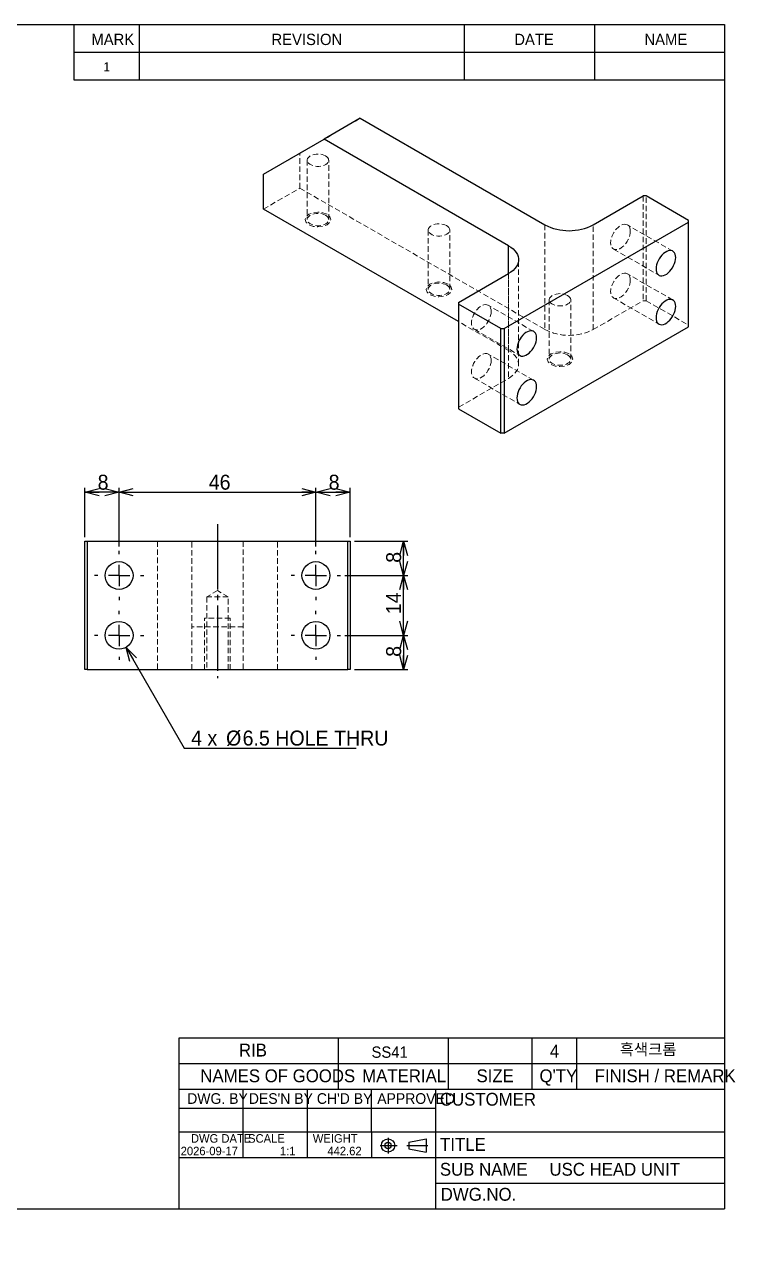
# Model space of a CAD drawing. Header units: millimetres. Extents: x 0 to 413, y 0 to 290.
# Drawn here: x 246.4 to 412.5, y 0 to 287 of the extents above; entities that cross this region are included whole.
import ezdxf

# ---------------------------------------------------------------- set-up
doc = ezdxf.new("R2010")
doc.units = ezdxf.units.MM
for name, pattern in [('SLD-실선', [0]), ('SLD-일점쇄선(중심선)', [19.05, 15.24, -1.27, 1.27, -1.27]), ('SLD-점선', [1.905, 1.27, -0.635])]:
    doc.linetypes.add(name, pattern=pattern)
doc.styles.add('SLDTEXTSTYLE0', font='GULIM.TTC')
doc.styles.add('SLDTEXTSTYLE6', font='GULIM.TTC')
doc.styles.add('SLDTEXTSTYLE7', font='GULIM.TTC', dxfattribs={"bigfont": 'bigfont.shx'})
doc.dimstyles.new('SLDDIMSTYLE0', dxfattribs={"dimtxt": 3.5, "dimasz": 3.302, "dimexe": 0, "dimexo": 0.625, "dimgap": 0.875, "dimtad": 1, "dimdec": 3, "dimrnd": 1e-09, "dimzin": 12, "dimtxsty": 'SLDTEXTSTYLE0', "dimblk1": 'OPEN30', "dimblk2": 'OPEN30', "dimsah": 1, "dimcen": 2.5, "dimazin": 3, "dimtfac": 1, "dimtdec": 3, "dimtmove": 0, "dimatfit": 3, "dimldrblk": 'OPEN30', "dimfrac": 2, "dimtzin": 12})
doc.dimstyles.new('SLDDIMSTYLE1', dxfattribs={"dimtxt": 3.5, "dimasz": 3.302, "dimexe": 0, "dimexo": 0.625, "dimgap": 0.875, "dimtad": 1, "dimdec": 1, "dimrnd": 1e-09, "dimzin": 12, "dimtxsty": 'SLDTEXTSTYLE0', "dimblk1": 'NONE', "dimblk2": 'NONE', "dimsah": 1, "dimcen": 0, "dimazin": 3, "dimtfac": 1, "dimtdec": 3, "dimtmove": 0, "dimatfit": 3, "dimldrblk": 'NONE', "dimfrac": 2, "dimtzin": 12})

# ---------------------------------------------------------------- blocks, each defined once
blk = doc.blocks.new('SW_TABLEANNOTATION_0')
at = {"color": 0}
for p, q in [((0, 0), (0, -6.47)), ((0, 0), (15.21, 0)), ((15.21, 0), (15.21, -6.47)), ((15.21, 0), (91.25, 0)), ((91.25, 0), (91.25, -6.47)), ((91.25, 0), (121.67, 0)), ((121.67, 0), (121.67, -6.47)), ((121.67, 0), (152.09, 0)), ((152.09, 0), (152.09, -6.47)), ((0, -6.47), (15.21, -6.47)), ((0, -6.47), (0, -12.95)), ((15.21, -6.47), (91.25, -6.47)), ((15.21, -6.47), (15.21, -12.95)), ((91.25, -6.47), (121.67, -6.47)), ((91.25, -6.47), (91.25, -12.95)), ((121.67, -6.47), (152.09, -6.47)), ((121.67, -6.47), (121.67, -12.95)), ((152.09, -6.47), (152.09, -12.95)), ((0, -12.95), (15.21, -12.95)), ((15.21, -12.95), (91.25, -12.95)), ((91.25, -12.95), (121.67, -12.95)), ((121.67, -12.95), (152.09, -12.95))]:
    blk.add_line(p, q, dxfattribs=at)
at = {"color": 0, "attachment_point": 1, "style": 'SLDTEXTSTYLE0'}
for s, insert, char_height in [('MARK', (4.08, -2.15), 2.646), ('REVISION', (46.17, -2.15), 2.646), ('DATE', (102.93, -2.15), 2.646), ('NAME', (133.35, -2.15), 2.646), ('1', (6.9, -8.83), 2.12)]:
    blk.add_mtext(s, dxfattribs=dict(at, insert=insert, char_height=char_height))
blk = doc.blocks.new('_Open30')
at = {"color": 0, "linetype": 'ByBlock', "lineweight": -2}
for p, q in [((-1, 0.267949), (0, 0)), ((0, 0), (-1, -0.267949)), ((0, 0), (-1, 0))]:
    blk.add_line(p, q, dxfattribs=at)
blk = doc.blocks.new('_D_5')
for p, q in [((260.47, 167.12), (260.47, 178.63)), ((268.47, 164.87), (268.47, 178.63)), ((268.47, 177.63), (260.47, 177.63))]:
    blk.add_line(p, q)
at = {"xscale": 3.302, "yscale": 3.302, "rotation": 180.0000000000004}
blk.add_blockref('_Open30', (260.47, 177.63), dxfattribs=at)
at = {"xscale": 3.302, "yscale": 3.302}
blk.add_blockref('_Open30', (268.47, 177.63), dxfattribs=at)
at = {"insert": (263.45, 181.7), "char_height": 3.5, "attachment_point": 1, "style": 'SLDTEXTSTYLE0'}
blk.add_mtext('8', dxfattribs=at)
blk = doc.blocks.new('_D_6')
for p, q in [((321.22, 144.12), (335.97, 144.12)), ((334.97, 144.12), (334.97, 136.12)), ((323.47, 136.12), (335.97, 136.12))]:
    blk.add_line(p, q)
at = {"xscale": 3.302, "yscale": 3.302}
for p, rotation in [((334.97, 144.12), 90.0000000000004), ((334.97, 136.12), 270.0000000000004)]:
    blk.add_blockref('_Open30', p, dxfattribs=dict(at, rotation=rotation))
at = {"insert": (330.89, 139.1), "char_height": 3.5, "attachment_point": 1, "rotation": 90, "style": 'SLDTEXTSTYLE0'}
blk.add_mtext('8', dxfattribs=at)
blk = doc.blocks.new('_D_7')
for p, q in [((321.22, 158.12), (335.97, 158.12)), ((334.97, 144.12), (334.97, 158.12)), ((321.22, 144.12), (335.97, 144.12))]:
    blk.add_line(p, q)
at = {"xscale": 3.302, "yscale": 3.302}
for p, rotation in [((334.97, 158.12), 90.0000000000004), ((334.97, 144.12), 270.0000000000004)]:
    blk.add_blockref('_Open30', p, dxfattribs=dict(at, rotation=rotation))
at = {"insert": (330.89, 149.08), "char_height": 3.5, "attachment_point": 1, "rotation": 90, "style": 'SLDTEXTSTYLE0'}
blk.add_mtext('14', dxfattribs=at)
blk = doc.blocks.new('_D_8')
for p, q in [((323.47, 166.12), (335.97, 166.12)), ((334.97, 158.12), (334.97, 166.12)), ((321.22, 158.12), (335.97, 158.12))]:
    blk.add_line(p, q)
at = {"xscale": 3.302, "yscale": 3.302}
for p, rotation in [((334.97, 166.12), 90.0000000000004), ((334.97, 158.12), 270.0000000000004)]:
    blk.add_blockref('_Open30', p, dxfattribs=dict(at, rotation=rotation))
at = {"insert": (330.89, 161.1), "char_height": 3.5, "attachment_point": 1, "rotation": 90, "style": 'SLDTEXTSTYLE0'}
blk.add_mtext('8', dxfattribs=at)
blk = doc.blocks.new('_D_9')
blk.add_line((283.71, 117.77), (323.88, 117.77))
at = {"char_height": 3.5, "attachment_point": 1, "style": 'SLDTEXTSTYLE0'}
for s, insert in [('4 x ', (285.3, 121.85)), ('%%c', (293.47, 121.85)), ('6.5 HOLE THRU', (297.34, 121.85))]:
    blk.add_mtext(s, dxfattribs=dict(at, insert=insert))
blk = doc.blocks.new('_None')
blk = doc.blocks.new('_D_10')
for p, q in [((268.47, 164.87), (268.47, 178.63)), ((314.47, 164.87), (314.47, 178.63)), ((268.47, 177.63), (314.47, 177.63))]:
    blk.add_line(p, q)
at = {"xscale": 3.302, "yscale": 3.302, "rotation": 180.0000000000004}
blk.add_blockref('_Open30', (268.47, 177.63), dxfattribs=at)
at = {"xscale": 3.302, "yscale": 3.302}
blk.add_blockref('_Open30', (314.47, 177.63), dxfattribs=at)
at = {"insert": (289.43, 181.7), "char_height": 3.5, "attachment_point": 1, "style": 'SLDTEXTSTYLE0'}
blk.add_mtext('46', dxfattribs=at)
blk = doc.blocks.new('_D_11')
for p, q in [((314.47, 164.87), (314.47, 178.63)), ((322.47, 167.12), (322.47, 178.63)), ((314.47, 177.63), (322.47, 177.63))]:
    blk.add_line(p, q)
at = {"xscale": 3.302, "yscale": 3.302, "rotation": 180.0000000000004}
blk.add_blockref('_Open30', (314.47, 177.63), dxfattribs=at)
at = {"xscale": 3.302, "yscale": 3.302}
blk.add_blockref('_Open30', (322.47, 177.63), dxfattribs=at)
at = {"insert": (317.45, 181.7), "char_height": 3.5, "attachment_point": 1, "style": 'SLDTEXTSTYLE0'}
blk.add_mtext('8', dxfattribs=at)
blk = doc.blocks.new('SW_CENTERMARKSYMBOL_0')
at = {"color": 0}
for p, q in [((0, 5), (0, 5.75)), ((-5, 0), (-5.75, 0)), ((0, 0), (-2.5, 0)), ((0, 0), (0, 2.5)), ((0, 0), (0, -2.5)), ((0, 0), (2.5, 0)), ((5, 0), (5.75, 0)), ((0, -5), (0, -5.75))]:
    blk.add_line(p, q, dxfattribs=at)
blk = doc.blocks.new('SW_CENTERMARKSYMBOL_1')
at = {"color": 0}
for p, q in [((0, 5), (0, 5.75)), ((-5, 0), (-5.75, 0)), ((0, 0), (-2.5, 0)), ((0, 0), (0, 2.5)), ((0, 0), (0, -2.5)), ((0, 0), (2.5, 0)), ((5, 0), (5.75, 0)), ((0, -5), (0, -5.75))]:
    blk.add_line(p, q, dxfattribs=at)
blk = doc.blocks.new('SW_CENTERMARKSYMBOL_2')
at = {"color": 0}
for p, q in [((0, 5), (0, 5.75)), ((-5, 0), (-5.75, 0)), ((0, 0), (-2.5, 0)), ((0, 0), (0, 2.5)), ((0, 0), (0, -2.5)), ((0, 0), (2.5, 0)), ((5, 0), (5.75, 0)), ((0, -5), (0, -5.75))]:
    blk.add_line(p, q, dxfattribs=at)
blk = doc.blocks.new('SW_CENTERMARKSYMBOL_3')
at = {"color": 0}
for p, q in [((0, 5), (0, 5.75)), ((-5, 0), (-5.75, 0)), ((0, 0), (-2.5, 0)), ((0, 0), (0, 2.5)), ((0, 0), (0, -2.5)), ((0, 0), (2.5, 0)), ((5, 0), (5.75, 0)), ((0, -5), (0, -5.75))]:
    blk.add_line(p, q, dxfattribs=at)

msp = doc.modelspace()

# ---------------------------------------------------------------- linework, layer by layer
for p, q in [((25.0000175, 287.0002012), (410.0002874, 287.0002012)), ((410.0002874, 287.0002012), (410.0002874, 10.000007)), ((270.0970435, 141.3042364), (283.7124044, 117.7722693)), ((282.500198, 50.000035), (410.0002874, 50.000035)), ((282.500198, 38.0000266), (282.500198, 50.000035)), ((319.7182523, 38.0000266), (319.7182523, 50.000035)), ((345.5002422, 38.0000266), (345.5002422, 50.000035)), ((365.0002558, 38.0000266), (365.0002558, 50.000035)), ((375.5002632, 38.0000266), (375.5002632, 50.000035)), ((282.500198, 44.0000308), (410.0002874, 44.0000308)), ((282.500198, 38.0000266), (410.0002874, 38.0000266)), ((282.500198, 10.000007), (282.500198, 38.0000266)), ((297.5002085, 28.0000196), (297.5002085, 38.0000266)), ((312.500219, 28.0000196), (312.500219, 38.0000266)), ((327.5002296, 28.0000196), (327.5002296, 38.0000266)), ((342.5002401, 10.000007), (342.5002401, 38.0000266)), ((282.500198, 33.5000235), (342.5002401, 33.5000235)), ((282.500198, 28.0000196), (342.5002401, 28.0000196)), ((297.5002085, 22.0000154), (297.5002085, 28.0000196)), ((312.500219, 22.0000154), (312.500219, 28.0000196)), ((327.5002296, 28.0000196), (327.5002296, 22.0000154)), ((331.3289751, 26.5954395), (331.3289751, 22.947116)), ((336.225276, 25.5389603), (340.2631229, 26.3422108)), ((340.2631229, 26.3422108), (340.2631229, 23.2328534)), ((342.5002401, 28.0000196), (410.0002874, 28.0000196)), ((329.4566063, 24.7875317), (333.4491381, 24.7875317)), ((335.6892537, 24.7875317), (340.6313611, 24.7875317)), ((336.225276, 25.5389603), (336.225276, 24.036104)), ((336.225276, 24.036104), (340.2631229, 23.2328534)), ((282.500198, 22.0000154), (342.5002401, 22.0000154)), ((342.5002401, 22.0000154), (410.0002874, 22.0000154)), ((342.5002401, 16.0000112), (410.0002874, 16.0000112)), ((25.0000175, 10.000007), (410.0002874, 10.000007))]:
    msp.add_line(p, q)
at = {"color": 7, "linetype": 'SLD-점선', "lineweight": 18}
for p, q in [((324.8575127, 265.0675032), (310.715377, 256.900768)), ((310.715377, 256.900768), (302.2300957, 252.0023194)), ((310.715377, 248.7353599), (310.715377, 256.900768)), ((312.4580177, 255.2688807), (312.4580177, 241.3876869)), ((317.4580177, 241.3876869), (317.4580177, 255.2688807)), ((302.2300957, 243.8369112), (310.715377, 248.7353599)), ((310.715377, 248.7353599), (367.9910263, 215.6708314)), ((390.9719967, 246.9024227), (390.9719967, 222.4061983)), ((391.6791035, 222.4061983), (391.6791035, 246.9024227)), ((340.742289, 238.9407185), (340.742289, 225.0595247)), ((345.742289, 225.0595247), (345.742289, 238.9407185)), ((367.9910263, 240.1670557), (367.9910263, 215.6708314)), ((379.3047348, 215.6708314), (379.3047348, 240.1670557)), ((397.9001655, 234.0001637), (387.2935638, 240.1232246)), ((384.0438279, 234.4939069), (394.6504296, 228.3708461)), ((361.8488907, 207.5067503), (361.8488907, 232.0029746)), ((359.5057449, 228.7373422), (359.5057449, 204.2411178)), ((359.5057449, 210.7723827), (359.5057449, 228.7373422)), ((397.9001655, 222.5685923), (387.2935638, 228.6916532)), ((365.3732536, 215.2227771), (354.7666519, 221.345838)), ((369.0265602, 222.6125562), (369.0265602, 208.7313624)), ((374.0265602, 208.7313624), (374.0265602, 222.6125562)), ((379.3047348, 215.6708314), (390.9719967, 222.4061983)), ((384.0438279, 223.0623356), (394.6504296, 216.9392747)), ((390.9719967, 222.4061983), (391.6791035, 222.4061983)), ((391.6791035, 222.4061983), (401.5785984, 216.6913415)), ((359.5057449, 210.7723827), (347.8384831, 217.5077496)), ((351.516916, 215.7165204), (362.1235177, 209.5934595)), ((365.3732536, 203.7912058), (354.7666519, 209.9142666)), ((347.8384831, 197.5057509), (359.5057449, 204.2411178)), ((351.516916, 204.284949), (362.1235177, 198.1618882)), ((277.4694287, 166.1173076), (277.4694287, 136.1173076)), ((285.4694287, 136.1173076), (285.4694287, 166.1173076)), ((297.4694287, 166.1173076), (297.4694287, 136.1173076)), ((305.4694287, 136.1173076), (305.4694287, 166.1173076)), ((291.4694287, 154.6194591), (288.9694287, 153.1173076)), ((293.9694287, 153.1173076), (288.9694287, 153.1173076)), ((288.9694287, 153.1173076), (288.9694287, 136.1173076)), ((293.9694287, 153.1173076), (291.4694287, 154.6194591)), ((293.9694287, 136.1173076), (293.9694287, 153.1173076)), ((288.4694287, 136.1173076), (288.4694287, 148.1173076)), ((294.4694287, 148.1173076), (288.4694287, 148.1173076)), ((288.4694287, 136.1173076), (288.4694287, 148.1173076)), ((294.4694287, 148.1173076), (288.4694287, 148.1173076)), ((288.4694287, 136.1173076), (288.4694287, 148.1173076)), ((294.4694287, 148.1173076), (288.4694287, 148.1173076)), ((294.4694287, 136.1173076), (294.4694287, 148.1173076)), ((294.4694287, 136.1173076), (294.4694287, 148.1173076)), ((294.4694287, 136.1173076), (294.4694287, 148.1173076)), ((297.4694287, 146.1173076), (285.4694287, 146.1173076))]:
    msp.add_line(p, q, dxfattribs=at)
at = {"color": 7, "linetype": 'SLD-실선', "lineweight": 25}
for p, q in [((324.8575127, 265.0675032), (316.3722313, 260.1690545)), ((324.8575127, 265.0675032), (367.9910263, 240.1670557)), ((302.2300957, 252.0023194), (316.3722313, 260.1690545)), ((359.5057449, 235.2686071), (316.3722313, 260.1690545)), ((302.2300957, 243.8369112), (302.2300957, 252.0023194)), ((379.3047348, 240.1670557), (390.9719967, 246.9024227)), ((391.6791035, 246.9024227), (390.9719967, 246.9024227)), ((401.5785984, 241.1875659), (391.6791035, 246.9024227)), ((347.8384831, 217.5077496), (302.2300957, 243.8369112)), ((401.5785984, 240.7793618), (401.5785984, 241.1875659)), ((358.4450848, 215.8789144), (401.5785984, 240.7793618)), ((401.5785984, 216.2831375), (401.5785984, 240.7793618)), ((359.5057449, 228.7373422), (359.5057449, 235.2686071)), ((347.8384831, 222.0019753), (359.5057449, 228.7373422)), ((347.8384831, 222.0019753), (347.8384831, 221.5937712)), ((357.737978, 215.8789144), (347.8384831, 221.5937712)), ((347.8384831, 221.5937712), (347.8384831, 197.0975468)), ((357.737978, 215.8789144), (358.4450848, 215.8789144)), ((357.737978, 191.3826901), (357.737978, 215.8789144)), ((358.4450848, 191.3826901), (401.5785984, 216.2831375)), ((358.4450848, 215.8789144), (358.4450848, 191.3826901)), ((347.8384831, 197.0975468), (357.737978, 191.3826901)), ((358.4450848, 191.3826901), (357.737978, 191.3826901)), ((260.4694287, 136.1173076), (260.4694287, 166.1173076)), ((260.4694287, 166.1173076), (260.9694287, 166.1173076)), ((260.9694287, 166.1173076), (260.9694287, 136.1173076)), ((260.9694287, 166.1173076), (321.9694287, 166.1173076)), ((321.9694287, 136.1173076), (321.9694287, 166.1173076)), ((321.9694287, 166.1173076), (322.4694287, 166.1173076)), ((322.4694287, 166.1173076), (322.4694287, 136.1173076)), ((260.9694287, 136.1173076), (260.4694287, 136.1173076)), ((260.9694287, 136.1173076), (321.9694287, 136.1173076)), ((322.4694287, 136.1173076), (321.9694287, 136.1173076))]:
    msp.add_line(p, q, dxfattribs=at)
at = {"linetype": 'SLD-일점쇄선(중심선)'}
msp.add_line((291.4694287, 170.1195217), (291.4694287, 134.1173076), dxfattribs=at)
at = {"color": 7, "linetype": 'SLD-점선', "lineweight": 18, "flags": 128}
for points in [[(316.7257847, 256.2893908), (317.0283909, 256.0778161), (317.2561685, 255.8370043), (317.4008849, 255.575659), (317.4573097, 255.303226), (317.4234036, 255.0295516), (317.300392, 254.7645273), (317.092721, 254.5177315), (316.8078961, 254.2980843), (316.4562119, 254.1135242), (316.050379, 253.9707216), (315.6050653, 253.8748379), (315.1363657, 253.8293386), (314.6612201, 253.835868), (314.1968015, 253.8941903), (313.7598953, 254.0021975), (313.3662923, 254.1559859), (313.0302184, 254.3499972), (312.7638203, 254.5772193), (312.5767261, 254.8294399), (312.475698, 255.0975431), (312.4643874, 255.3718388), (312.5432032, 255.6424133), (312.7092966, 255.8994875), (312.9566646, 256.1337698), (313.2763668, 256.3367928), (313.6568482, 256.5012187), (314.0843573, 256.6211046), (314.5434427, 256.6921177), (315.017512, 256.7116913), (315.489431, 256.6791179), (315.9421433, 256.5955749), (316.3592867, 256.4640817), (316.7257847, 256.2893908)], [(317.0793381, 242.6122991), (316.106068, 242.9877198), (314.9580177, 243.11955), (313.8099674, 242.9877198), (312.8366974, 242.6122991), (312.1863791, 242.0504422), (311.9580177, 241.3876869), (312.1863791, 240.7249316), (312.8366974, 240.1630747), (313.8099674, 239.787654), (314.9580177, 239.6558238), (316.106068, 239.787654), (317.0793381, 240.1630747), (317.7296563, 240.7249316), (317.9580177, 241.3876869), (317.7296563, 242.0504422), (317.0793381, 242.6122991)], [(316.7257847, 242.408197), (317.0283909, 242.1966223), (317.2561685, 241.9558105), (317.4008849, 241.6944652), (317.4573097, 241.4220322), (317.4234036, 241.1483578), (317.300392, 240.8833335), (317.092721, 240.6365377), (316.8078961, 240.4168905), (316.4562119, 240.2323304), (316.050379, 240.0895278), (315.6050653, 239.9936441), (315.1363657, 239.9481448), (314.6612201, 239.9546742), (314.1968015, 240.0129965), (313.7598953, 240.1210037), (313.3662923, 240.2747921), (313.0302184, 240.4688034), (312.7638203, 240.6960255), (312.5767261, 240.9482461), (312.475698, 241.2163493), (312.4643874, 241.490645), (312.5432032, 241.7612195), (312.7092966, 242.0182937), (312.9566646, 242.252576), (313.2763668, 242.455599), (313.6568482, 242.6200249), (314.0843573, 242.7399108), (314.5434427, 242.8109239), (315.017512, 242.8304975), (315.489431, 242.7979241), (315.9421433, 242.7143811), (316.3592867, 242.5828879), (316.7257847, 242.408197)], [(345.0100559, 239.9612286), (345.3126622, 239.7496539), (345.5404397, 239.5088421), (345.6851561, 239.2474968), (345.741581, 238.9750638), (345.7076749, 238.7013894), (345.5846633, 238.436365), (345.3769922, 238.1895693), (345.0921674, 237.9699221), (344.7404831, 237.7853619), (344.3346503, 237.6425594), (343.8893366, 237.5466757), (343.4206369, 237.5011763), (342.9454913, 237.5077058), (342.4810727, 237.5660281), (342.0441665, 237.6740352), (341.6505635, 237.8278236), (341.3144897, 238.0218349), (341.0480915, 238.2490571), (340.8609973, 238.5012777), (340.7599693, 238.7693808), (340.7486587, 239.0436766), (340.8274744, 239.3142511), (340.9935678, 239.5713252), (341.2409359, 239.8056076), (341.560638, 240.0086305), (341.9411195, 240.1730564), (342.3686285, 240.2929424), (342.827714, 240.3639554), (343.3017832, 240.383529), (343.7737022, 240.3509557), (344.2264145, 240.2674127), (344.643558, 240.1359195), (345.0100559, 239.9612286)], [(387.9667929, 238.6352289), (387.9354498, 238.1803408), (387.8422757, 237.701673), (387.6898119, 237.2122822), (387.4822173, 236.7255177), (387.2251546, 236.2546573), (386.9256358, 235.8125448), (386.5918309, 235.4112398), (386.2328453, 235.0616889), (385.8584712, 234.773427), (385.4789205, 234.5543171), (385.1045464, 234.4103358), (384.7455608, 234.3454108), (384.4117559, 234.3613128), (384.1122371, 234.4576083), (383.8551744, 234.6316704), (383.6475798, 234.8787513), (383.495116, 235.1921111), (383.4019419, 235.5632024), (383.3705988, 235.9819026), (383.4019419, 236.4367907), (383.495116, 236.9154585), (383.6475798, 237.4048493), (383.8551744, 237.8916138), (384.1122371, 238.3624742), (384.4117559, 238.8045867), (384.7455608, 239.2058917), (385.1045464, 239.5554426), (385.4789205, 239.8437045), (385.8584712, 240.0628144), (386.2328453, 240.2067957), (386.5918309, 240.2717207), (386.9256358, 240.2558187), (387.2251546, 240.1595232), (387.4822173, 239.9854611), (387.6898119, 239.7383802), (387.8422757, 239.4250204), (387.9354498, 239.0539291), (387.9667929, 238.6352289)], [(345.3636093, 226.2841368), (344.3903393, 226.6595576), (343.242289, 226.7913878), (342.0942387, 226.6595576), (341.1209686, 226.2841368), (340.4706504, 225.72228), (340.242289, 225.0595247), (340.4706504, 224.3967693), (341.1209686, 223.8349125), (342.0942387, 223.4594918), (343.242289, 223.3276615), (344.3903393, 223.4594918), (345.3636093, 223.8349125), (346.0139276, 224.3967693), (346.242289, 225.0595247), (346.0139276, 225.72228), (345.3636093, 226.2841368)], [(387.9667929, 227.2036576), (387.9354498, 226.7487695), (387.8422757, 226.2701016), (387.6898119, 225.7807108), (387.4822173, 225.2939464), (387.2251546, 224.823086), (386.9256358, 224.3809734), (386.5918309, 223.9796685), (386.2328453, 223.6301176), (385.8584712, 223.3418556), (385.4789205, 223.1227457), (385.1045464, 222.9787645), (384.7455608, 222.9138394), (384.4117559, 222.9297415), (384.1122371, 223.0260369), (383.8551744, 223.200099), (383.6475798, 223.4471799), (383.495116, 223.7605398), (383.4019419, 224.131631), (383.3705988, 224.5503312), (383.4019419, 225.0052193), (383.495116, 225.4838872), (383.6475798, 225.973278), (383.8551744, 226.4600424), (384.1122371, 226.9309028), (384.4117559, 227.3730153), (384.7455608, 227.7743203), (385.1045464, 228.1238712), (385.4789205, 228.4121331), (385.8584712, 228.6312431), (386.2328453, 228.7752243), (386.5918309, 228.8401494), (386.9256358, 228.8242473), (387.2251546, 228.7279519), (387.4822173, 228.5538897), (387.6898119, 228.3068089), (387.8422757, 227.993449), (387.9354498, 227.6223578), (387.9667929, 227.2036576)], [(345.0100559, 226.0800348), (345.3126622, 225.86846), (345.5404397, 225.6276483), (345.6851561, 225.366303), (345.741581, 225.09387), (345.7076749, 224.8201956), (345.5846633, 224.5551712), (345.3769922, 224.3083755), (345.0921674, 224.0887282), (344.7404831, 223.9041681), (344.3346503, 223.7613656), (343.8893366, 223.6654819), (343.4206369, 223.6199825), (342.9454913, 223.626512), (342.4810727, 223.6848343), (342.0441665, 223.7928414), (341.6505635, 223.9466298), (341.3144897, 224.1406411), (341.0480915, 224.3678633), (340.8609973, 224.6200839), (340.7599693, 224.888187), (340.7486587, 225.1624828), (340.8274744, 225.4330573), (340.9935678, 225.6901314), (341.2409359, 225.9244138), (341.560638, 226.1274367), (341.9411195, 226.2918626), (342.3686285, 226.4117486), (342.827714, 226.4827616), (343.3017832, 226.5023352), (343.7737022, 226.4697619), (344.2264145, 226.3862189), (344.643558, 226.2547257), (345.0100559, 226.0800348)], [(373.2943272, 223.6330664), (373.5969334, 223.4214916), (373.824711, 223.1806798), (373.9694274, 222.9193346), (374.0258522, 222.6469015), (373.9919461, 222.3732272), (373.8689345, 222.1082028), (373.6612635, 221.8614071), (373.3764386, 221.6417598), (373.0247544, 221.4571997), (372.6189215, 221.3143971), (372.1736078, 221.2185135), (371.7049082, 221.1730141), (371.2297626, 221.1795436), (370.765344, 221.2378658), (370.3284378, 221.345873), (369.9348348, 221.4996614), (369.5987609, 221.6936727), (369.3323628, 221.9208949), (369.1452686, 222.1731155), (369.0442405, 222.4412186), (369.0329299, 222.7155143), (369.1117457, 222.9860889), (369.2778391, 223.243163), (369.5252071, 223.4774453), (369.8449093, 223.6804683), (370.2253907, 223.8448942), (370.6528998, 223.9647801), (371.1119852, 224.0357932), (371.5860545, 224.0553668), (372.0579735, 224.0227934), (372.5106858, 223.9392504), (372.9278292, 223.8077572), (373.2943272, 223.6330664)], [(355.439881, 219.8578424), (355.4085379, 219.4029543), (355.3153637, 218.9242864), (355.1628999, 218.4348956), (354.9553054, 217.9481312), (354.6982427, 217.4772708), (354.3987239, 217.0351582), (354.064919, 216.6338532), (353.7059334, 216.2843024), (353.3315593, 215.9960404), (352.9520086, 215.7769305), (352.5776344, 215.6329493), (352.2186489, 215.5680242), (351.884844, 215.5839263), (351.5853251, 215.6802217), (351.3282624, 215.8542838), (351.1206679, 216.1013647), (350.9682041, 216.4147246), (350.8750299, 216.7858158), (350.8436869, 217.204516), (350.8750299, 217.6594041), (350.9682041, 218.138072), (351.1206679, 218.6274628), (351.3282624, 219.1142272), (351.5853251, 219.5850876), (351.884844, 220.0272001), (352.2186489, 220.4285051), (352.5776344, 220.778056), (352.9520086, 221.0663179), (353.3315593, 221.2854279), (353.7059334, 221.4294091), (354.064919, 221.4943342), (354.3987239, 221.4784321), (354.6982427, 221.3821366), (354.9553054, 221.2080745), (355.1628999, 220.9609937), (355.3153637, 220.6476338), (355.4085379, 220.2765426), (355.439881, 219.8578424)], [(355.439881, 208.426271), (355.4085379, 207.9713829), (355.3153637, 207.492715), (355.1628999, 207.0033242), (354.9553054, 206.5165598), (354.6982427, 206.0456994), (354.3987239, 205.6035869), (354.064919, 205.2022819), (353.7059334, 204.852731), (353.3315593, 204.5644691), (352.9520086, 204.3453591), (352.5776344, 204.2013779), (352.2186489, 204.1364528), (351.884844, 204.1523549), (351.5853251, 204.2486503), (351.3282624, 204.4227125), (351.1206679, 204.6697933), (350.9682041, 204.9831532), (350.8750299, 205.3542444), (350.8436869, 205.7729446), (350.8750299, 206.2278327), (350.9682041, 206.7065006), (351.1206679, 207.1958914), (351.3282624, 207.6826558), (351.5853251, 208.1535162), (351.884844, 208.5956288), (352.2186489, 208.9969337), (352.5776344, 209.3464846), (352.9520086, 209.6347465), (353.3315593, 209.8538565), (353.7059334, 209.9978377), (354.064919, 210.0627628), (354.3987239, 210.0468607), (354.6982427, 209.9505653), (354.9553054, 209.7765031), (355.1628999, 209.5294223), (355.3153637, 209.2160624), (355.4085379, 208.8449712), (355.439881, 208.426271)], [(359.5057449, 204.2411178), (360.0660584, 204.6003588), (360.5582552, 204.9914429), (360.9769429, 205.4100852), (361.3175341, 205.851699), (361.5762973, 206.3114458), (361.7503974, 206.7842887), (361.837927, 207.265047), (361.837927, 207.7484535), (361.7503974, 208.2292118), (361.5762973, 208.7020547), (361.3175341, 209.1618016), (360.9769429, 209.6034154), (360.5582552, 210.0220576), (360.0660584, 210.4131417), (359.5057449, 210.7723827)], [(373.6478806, 209.9559746), (372.6746105, 210.3313953), (371.5265602, 210.4632256), (370.3785099, 210.3313953), (369.4052399, 209.9559746), (368.7549216, 209.3941178), (368.5265602, 208.7313624), (368.7549216, 208.0686071), (369.4052399, 207.5067503), (370.3785099, 207.1313295), (371.5265602, 206.9994993), (372.6746105, 207.1313295), (373.6478806, 207.5067503), (374.2981988, 208.0686071), (374.5265602, 208.7313624), (374.2981988, 209.3941178), (373.6478806, 209.9559746)], [(373.2943272, 209.7518726), (373.5969334, 209.5402978), (373.824711, 209.299486), (373.9694274, 209.0381408), (374.0258522, 208.7657077), (373.9919461, 208.4920334), (373.8689345, 208.227009), (373.6612635, 207.9802133), (373.3764386, 207.760566), (373.0247544, 207.5760059), (372.6189215, 207.4332033), (372.1736078, 207.3373197), (371.7049082, 207.2918203), (371.2297626, 207.2983498), (370.765344, 207.356672), (370.3284378, 207.4646792), (369.9348348, 207.6184676), (369.5987609, 207.8124789), (369.3323628, 208.0397011), (369.1452686, 208.2919217), (369.0442405, 208.5600248), (369.0329299, 208.8343205), (369.1117457, 209.1048951), (369.2778391, 209.3619692), (369.5252071, 209.5962515), (369.8449093, 209.7992745), (370.2253907, 209.9637004), (370.6528998, 210.0835863), (371.1119852, 210.1545994), (371.5860545, 210.174173), (372.0579735, 210.1415996), (372.5106858, 210.0580566), (372.9278292, 209.9265634), (373.2943272, 209.7518726)]]:
    msp.add_lwpolyline(points, dxfattribs=at)
at = {"color": 7, "linetype": 'SLD-실선', "lineweight": 25, "flags": 128}
for points in [[(359.5057449, 235.2686071), (360.0660584, 234.9093661), (360.5582552, 234.518282), (360.9769429, 234.0996397), (361.3175341, 233.6580259), (361.5762973, 233.1982791), (361.7503974, 232.7254362), (361.837927, 232.2446779), (361.837927, 231.7612714), (361.7503974, 231.2805131), (361.5762973, 230.8076702), (361.3175341, 230.3479233), (360.9769429, 229.9063095), (360.5582552, 229.4876672), (360.0660584, 229.0965832), (359.5057449, 228.7373422)], [(398.5733946, 232.5121681), (398.5420516, 232.9308683), (398.4488774, 233.3019595), (398.2964136, 233.6153194), (398.088819, 233.8624002), (397.8317563, 234.0364624), (397.5322375, 234.1327578), (397.1984326, 234.1486599), (396.839447, 234.0837348), (396.4650729, 233.9397536), (396.0855222, 233.7206436), (395.7111481, 233.4323817), (395.3521625, 233.0828308), (395.0183576, 232.6815259), (394.7188388, 232.2394133), (394.4617761, 231.7685529), (394.2541815, 231.2817885), (394.1017178, 230.7923977), (394.0085436, 230.3137298), (393.9772005, 229.8588417), (394.0085436, 229.4401415), (394.1017178, 229.0690503), (394.2541815, 228.7556904), (394.4617761, 228.5086096), (394.7188388, 228.3345474), (395.0183576, 228.238252), (395.3521625, 228.2223499), (395.7111481, 228.287275), (396.0855222, 228.4312562), (396.4650729, 228.6503662), (396.839447, 228.9386281), (397.1984326, 229.288179), (397.5322375, 229.689484), (397.8317563, 230.1315965), (398.088819, 230.6024569), (398.2964136, 231.0892213), (398.4488774, 231.5786121), (398.5420516, 232.05728), (398.5733946, 232.5121681)], [(398.5733946, 221.0805967), (398.5420516, 221.4992969), (398.4488774, 221.8703882), (398.2964136, 222.183748), (398.088819, 222.4308289), (397.8317563, 222.604891), (397.5322375, 222.7011865), (397.1984326, 222.7170885), (396.839447, 222.6521635), (396.4650729, 222.5081822), (396.0855222, 222.2890723), (395.7111481, 222.0008103), (395.3521625, 221.6512595), (395.0183576, 221.2499545), (394.7188388, 220.807842), (394.4617761, 220.3369816), (394.2541815, 219.8502171), (394.1017178, 219.3608263), (394.0085436, 218.8821585), (393.9772005, 218.4272704), (394.0085436, 218.0085702), (394.1017178, 217.6374789), (394.2541815, 217.3241191), (394.4617761, 217.0770382), (394.7188388, 216.9029761), (395.0183576, 216.8066806), (395.3521625, 216.7907786), (395.7111481, 216.8557036), (396.0855222, 216.9996849), (396.4650729, 217.2187948), (396.839447, 217.5070567), (397.1984326, 217.8566076), (397.5322375, 218.2579126), (397.8317563, 218.7000251), (398.088819, 219.1708855), (398.2964136, 219.65765), (398.4488774, 220.1470408), (398.5420516, 220.6257086), (398.5733946, 221.0805967)], [(366.0464827, 213.7347815), (366.0151396, 214.1534817), (365.9219654, 214.5245729), (365.7695017, 214.8379328), (365.5619071, 215.0850137), (365.3048444, 215.2590758), (365.0053256, 215.3553713), (364.6715207, 215.3712733), (364.3125351, 215.3063483), (363.938161, 215.162367), (363.5586103, 214.9432571), (363.1842362, 214.6549951), (362.8252506, 214.3054443), (362.4914457, 213.9041393), (362.1919269, 213.4620268), (361.9348642, 212.9911664), (361.7272696, 212.5044019), (361.5748058, 212.0150111), (361.4816316, 211.5363433), (361.4502886, 211.0814552), (361.4816316, 210.662755), (361.5748058, 210.2916637), (361.7272696, 209.9783039), (361.9348642, 209.731223), (362.1919269, 209.5571609), (362.4914457, 209.4608654), (362.8252506, 209.4449633), (363.1842362, 209.5098884), (363.5586103, 209.6538697), (363.938161, 209.8729796), (364.3125351, 210.1612415), (364.6715207, 210.5107924), (365.0053256, 210.9120974), (365.3048444, 211.3542099), (365.5619071, 211.8250703), (365.7695017, 212.3118348), (365.9219654, 212.8012256), (366.0151396, 213.2798934), (366.0464827, 213.7347815)], [(366.0464827, 202.3032102), (366.0151396, 202.7219103), (365.9219654, 203.0930016), (365.7695017, 203.4063614), (365.5619071, 203.6534423), (365.3048444, 203.8275044), (365.0053256, 203.9237999), (364.6715207, 203.939702), (364.3125351, 203.8747769), (363.938161, 203.7307957), (363.5586103, 203.5116857), (363.1842362, 203.2234238), (362.8252506, 202.8738729), (362.4914457, 202.4725679), (362.1919269, 202.0304554), (361.9348642, 201.559595), (361.7272696, 201.0728306), (361.5748058, 200.5834398), (361.4816316, 200.1047719), (361.4502886, 199.6498838), (361.4816316, 199.2311836), (361.5748058, 198.8600924), (361.7272696, 198.5467325), (361.9348642, 198.2996516), (362.1919269, 198.1255895), (362.4914457, 198.0292941), (362.8252506, 198.013392), (363.1842362, 198.0783171), (363.5586103, 198.2222983), (363.938161, 198.4414082), (364.3125351, 198.7296702), (364.6715207, 199.079221), (365.0053256, 199.480526), (365.3048444, 199.9226385), (365.5619071, 200.393499), (365.7695017, 200.8802634), (365.9219654, 201.3696542), (366.0151396, 201.848322), (366.0464827, 202.3032102)]]:
    msp.add_lwpolyline(points, dxfattribs=at)
at = {"color": 7, "linetype": 'SLD-실선', "lineweight": 25}
for centre in [(268.4694287, 158.1173076), (314.4694287, 158.1173076), (268.4694287, 144.1173076), (314.4694287, 144.1173076)]:
    msp.add_circle(centre, 3.25, dxfattribs=at)
for radius in [1.5546791, 0.7514278]:
    msp.add_circle((331.3289751, 24.7875317), radius)
msp.add_arc((373.6478806, 251.0469505), 12.2626306, 242.528432875, 297.471567125, dxfattribs=at)
at = {"color": 7, "linetype": 'SLD-점선', "lineweight": 18}
msp.add_arc((373.6478806, 226.5507261), 12.2626306, 242.528432875, 297.471567125, dxfattribs=at)

# ---------------------------------------------------------------- block references
for name, p in [('SW_TABLEANNOTATION_0', (257.9156601, 287.0080947)), ('SW_CENTERMARKSYMBOL_0', (268.4694287, 158.1173076)), ('SW_CENTERMARKSYMBOL_2', (314.4694287, 158.1173076)), ('SW_CENTERMARKSYMBOL_1', (268.4694287, 144.1173076)), ('SW_CENTERMARKSYMBOL_3', (314.4694287, 144.1173076))]:
    msp.add_blockref(name, p)
at = {"xscale": 3.302, "yscale": 3.302, "rotation": 120.0532448601899}
msp.add_blockref('_Open30', (270.0970435, 141.3042364), dxfattribs=at)

# ---------------------------------------------------------------- texts
for s, insert, char_height, attachment_point, style in [('흑색크롬', (392.1358327, 48.6091391), 2.6458, 2, 'SLDTEXTSTYLE7'), ('RIB', (299.7543957, 48.6024615), 3, 2, 'SLDTEXTSTYLE0'), ('SS41', (331.7053138, 47.9507787), 2.6458, 2, 'SLDTEXTSTYLE0'), ('4', (370.2555044, 48.3673036), 3, 2, 'SLDTEXTSTYLE0'), ('NAMES OF GOODS', (287.4575213, 42.589697), 3, 1, 'SLDTEXTSTYLE0'), ('MATERIAL', (325.2840898, 42.589697), 3, 1, 'SLDTEXTSTYLE0'), ('SIZE', (352.013316, 42.589697), 3, 1, 'SLDTEXTSTYLE0'), ("Q'TY", (366.7398793, 42.589697), 3, 1, 'SLDTEXTSTYLE0'), ('FINISH / REMARK', (379.6589826, 42.589697), 3, 1, 'SLDTEXTSTYLE0'), ('DWG. BY', (284.3853726, 37.0214245), 2.5, 1, 'SLDTEXTSTYLE0'), ("DES'N BY", (298.7950781, 37.0214245), 2.5, 1, 'SLDTEXTSTYLE0'), ("CH'D BY", (314.6927493, 37.0214245), 2.5, 1, 'SLDTEXTSTYLE0'), ('APPROVED', (328.8056001, 37.0214245), 2.5, 1, 'SLDTEXTSTYLE0'), ('CUSTOMER', (343.4578363, 37.1039047), 3, 1, 'SLDTEXTSTYLE0'), ('DWG DATE', (285.2603716, 27.4438968), 2, 1, 'SLDTEXTSTYLE0'), ('SCALE', (298.6180511, 27.4438968), 2, 1, 'SLDTEXTSTYLE0'), ('WEIGHT', (313.752315, 27.4438968), 2, 1, 'SLDTEXTSTYLE0'), ('TITLE', (343.5069412, 26.534083), 3, 1, 'SLDTEXTSTYLE0'), ('2026-09-17', (289.5562065, 24.4963493), 2, 2, 'SLDTEXTSTYLE6'), ('1:1', (307.8889022, 24.4963493), 2, 2, 'SLDTEXTSTYLE6'), ('442.62', (321.1612664, 24.4963493), 2, 2, 'SLDTEXTSTYLE6'), ('SUB NAME', (343.4578363, 20.721827), 3, 1, 'SLDTEXTSTYLE0'), ('USC HEAD UNIT', (384.3313367, 20.7218268), 3, 2, 'SLDTEXTSTYLE0'), ('DWG.NO.', (343.6507223, 14.8702755), 3, 1, 'SLDTEXTSTYLE0')]:
    msp.add_mtext(s, dxfattribs=dict(insert=insert, char_height=char_height, attachment_point=attachment_point, style=style))

# ---------------------------------------------------------------- dimensions: what is measured, and where the dimension line sits
for base, p1, p2, picture, middle in [((260.4694287, 177.6266385), (268.4694287, 163.8673076), (260.4694287, 166.1173076), '_D_5', (264.4694287, 177.6266385)), ((314.4694287, 177.6266385), (268.4694287, 163.8673076), (314.4694287, 163.8673076), '_D_10', (291.4694287, 177.6266385)), ((322.4694287, 177.6266385), (314.4694287, 163.8673076), (322.4694287, 166.1173076), '_D_11', (318.4694287, 177.6266385))]:
    dim = msp.add_linear_dim(base=base, p1=p1, p2=p2, dimstyle='SLDDIMSTYLE0')
    dim.commit()
    dim.dimension.update_dxf_attribs({"geometry": picture, "text_midpoint": middle, "dimtype": 160})
for base, p1, p2, picture, middle in [((334.9709564, 166.1173076), (320.2194287, 158.1173076), (322.4694287, 166.1173076), '_D_8', (334.9709564, 162.1173076)), ((334.9709564, 158.1173076), (320.2194287, 144.1173076), (320.2194287, 158.1173076), '_D_7', (334.9709564, 151.1173076)), ((334.9709564, 136.1173076), (320.2194287, 144.1173076), (322.4694287, 136.1173076), '_D_6', (334.9709564, 140.1173076))]:
    dim = msp.add_linear_dim(base=base, p1=p1, p2=p2, angle=90, dimstyle='SLDDIMSTYLE0')
    dim.commit()
    dim.dimension.update_dxf_attribs({"geometry": picture, "text_midpoint": middle, "dimtype": 160})
dim = msp.add_diameter_dim_2p(p1=(5.7270036, 3.0743178), p2=(0, 0), text='4 x <> HOLE THRU\\P', dimstyle='SLDDIMSTYLE1')
dim.commit()
dim.dimension.update_dxf_attribs({"geometry": '_D_9', "text_midpoint": (304.5913518, 119.8115053), "dimtype": 163})

doc.saveas('drawing.dxf')
